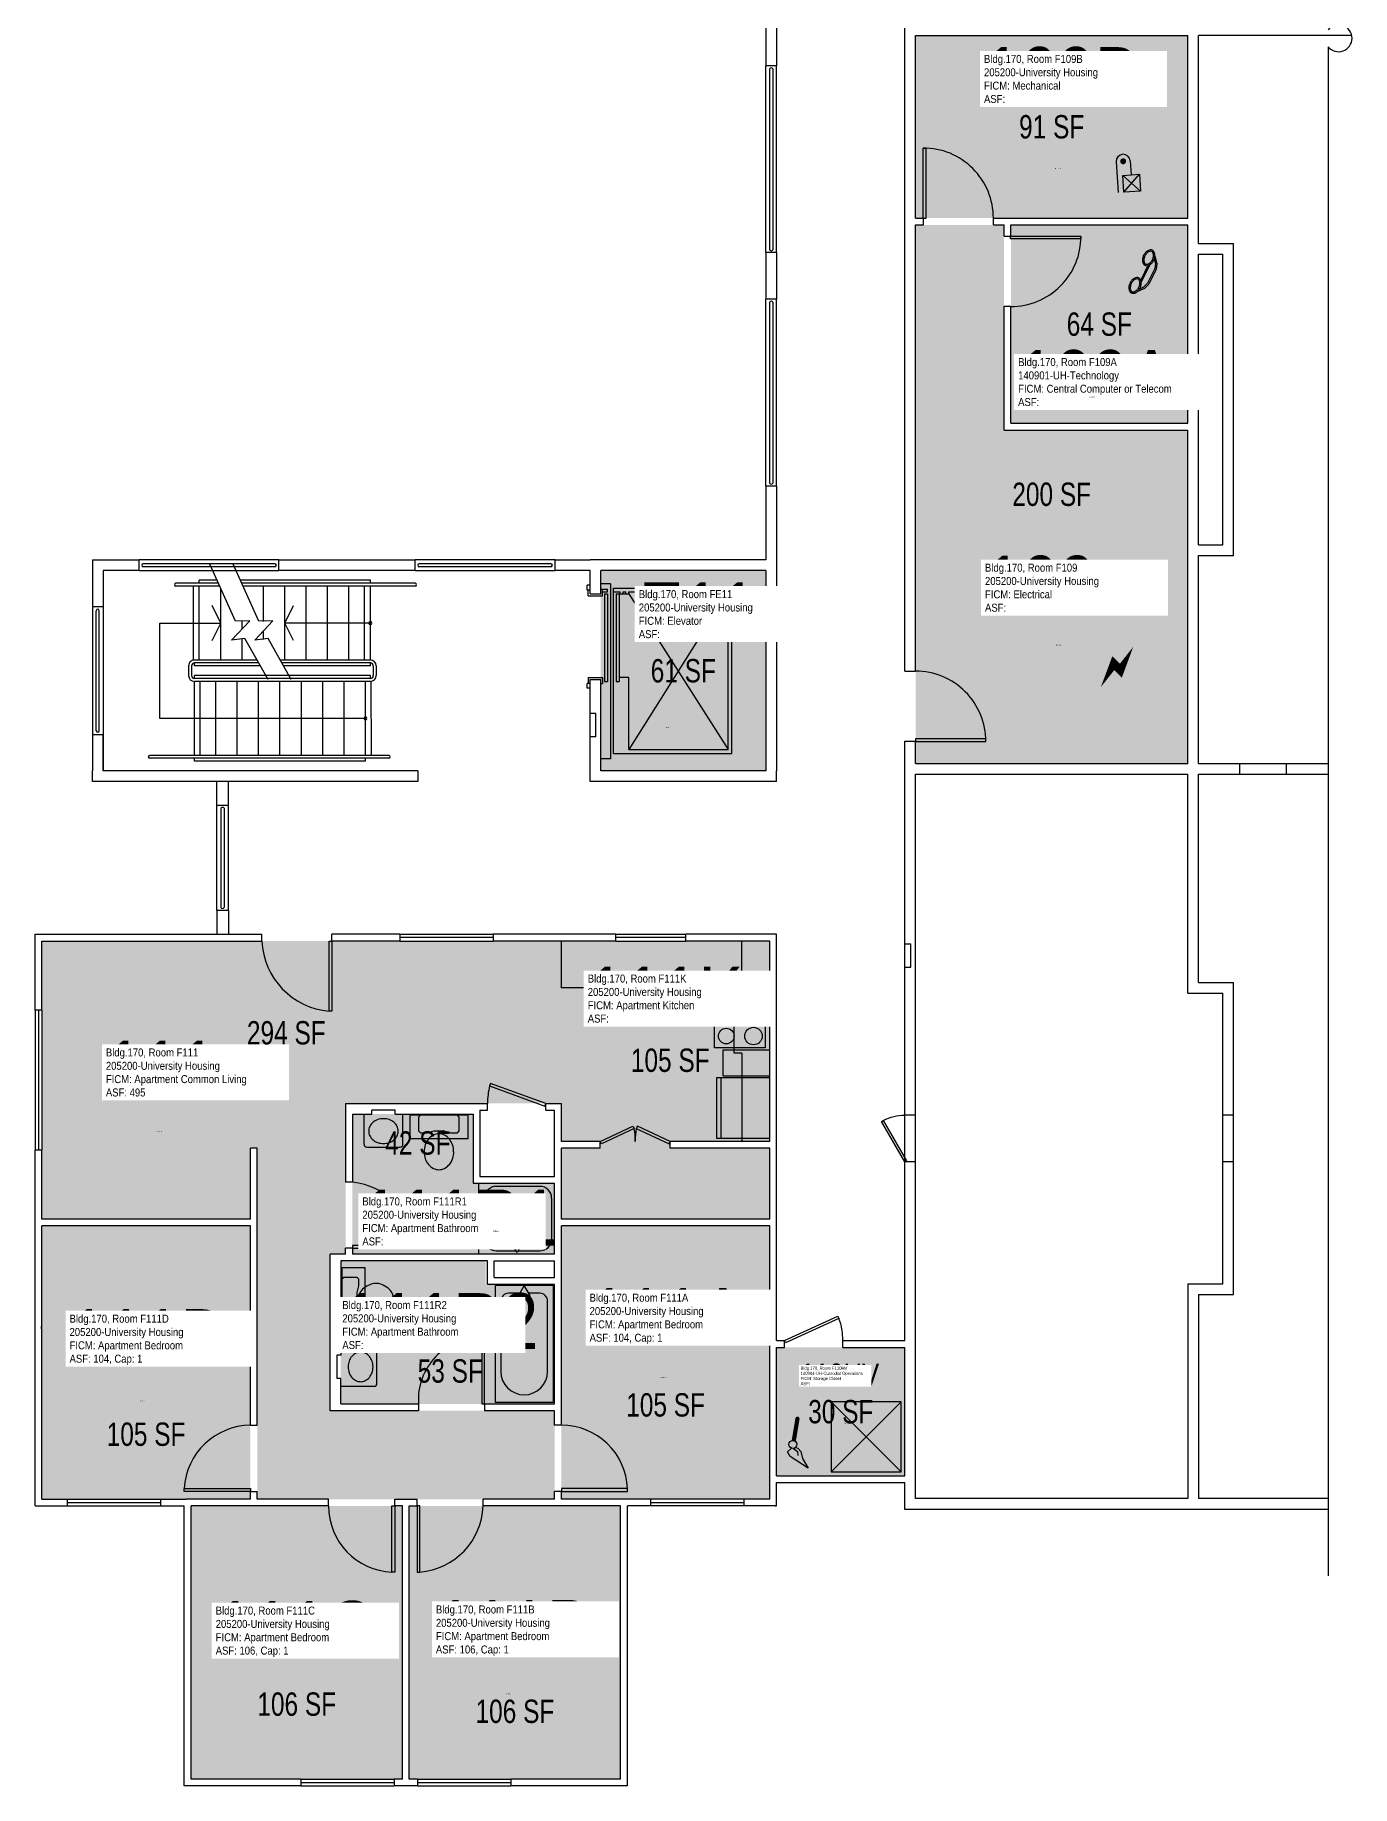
# Model space of a CAD drawing. Header units: inches. Extents: x -56 to 1071, y -144 to 3121.
# Drawn here: x 0 to 677, y -144 to 756 of the extents above; entities that cross this region are included whole.
import ezdxf
from ezdxf.enums import TextEntityAlignment as Align

# ---------------------------------------------------------------- set-up
doc = ezdxf.new("R2010")
doc.units = ezdxf.units.IN
doc.header["$LTSCALE"] = 10
doc.header["$MEASUREMENT"] = 0
doc.layers.get('0').update_dxf_attribs({"linetype": 'CONTINUOUS'})
for name, color, linetype in [('A-DOOR', 2, 'CONTINUOUS'), ('A-FLOR', 3, 'CONTINUOUS'), ('A-GLAZ', 1, 'CONTINUOUS'), ('A-IDEN-ICON', 4, 'CONTINUOUS'), ('A-IDEN-RNUM', 7, 'CONTINUOUS'), ('A-IDEN-SNUM', 4, 'CONTINUOUS'), ('A-IDEN-VNUM', 4, 'CONTINUOUS'), ('A-WALL', 5, 'CONTINUOUS'), ('AREA-TEXT', 3, 'CONTINUOUS'), ('P-SANR-FIXT', 2, 'CONTINUOUS'), ('Rooms-Category-Color', 7, 'CONTINUOUS'), ('Rooms-College-Color', 7, 'CONTINUOUS'), ('Rooms-Department-Color', 7, 'CONTINUOUS'), ('Rooms-Division-Color', 7, 'CONTINUOUS'), ('Rooms-Information', 7, 'CONTINUOUS')]:
    doc.layers.add(name, color=color, linetype=linetype)
doc.styles.add('CP_AREA', font='arial.ttf', dxfattribs={"height": 15})
doc.styles.add('CP_ROOMSNUMBER', font='arial.ttf', dxfattribs={"height": 1})
doc.styles.add('CP_ROOMVNUMBER', font='arial.ttf', dxfattribs={"width": 0.85, "height": 0.075})

# ---------------------------------------------------------------- blocks, each defined once
blk = doc.blocks.new('CPCUST')
at = {"color": 0, "linetype": 'ByBlock'}
for p, q in [((0.0171, -0.0639), (0.02, -0.0466)), ((0.0262, -0.0408), (0.0446, -0.0406)), ((0.0297, -0.0341), (0.0376, -0.0302)), ((0.1117, -0.0625), (0.0358, -0.0705)), ((0.0376, -0.0302), (0.0533, -0.0324)), ((0.0446, -0.0406), (0.0543, -0.0505)), ((0.0533, -0.0324), (0.0745, -0.0479)), ((0.0745, -0.0479), (0.1117, -0.0625)), ((0.0358, -0.0705), (0.0171, -0.0639))]:
    blk.add_line(p, q, dxfattribs=at)
at = {"color": 0, "linetype": 'ByBlock', "const_width": 0.0075}
blk.add_lwpolyline([(-0.0332, 0.0481, 1), (-0.0268, 0.0519, 1)], format="xyb", close=True, dxfattribs=at)
at = {"color": 0, "linetype": 'ByBlock', "const_width": 0.015}
blk.add_lwpolyline([(-0.03, 0.05), (0.01, -0.0193)], dxfattribs=at)
at = {"color": 0, "linetype": 'ByBlock'}
blk.add_circle((0.0158, -0.0313), 0.0141, dxfattribs=at)
blk = doc.blocks.new('CPELEV')
at = {"color": 0, "linetype": 'ByBlock'}
for p, q in [((-0.035, 0.03), (-0.035, -0.08)), ((0.015, 0.03), (0.015, -0.02)), ((-0.015, -0.08), (-0.015, -0.02)), ((-0.015, -0.02), (0.045, -0.02)), ((-0.015, -0.08), (0.045, -0.02)), ((0.045, -0.08), (-0.015, -0.02)), ((0.045, -0.02), (0.045, -0.08)), ((0.045, -0.08), (-0.015, -0.08))]:
    blk.add_line(p, q, dxfattribs=at)
at = {"color": 0, "linetype": 'ByBlock', "const_width": 0.0106}
blk.add_lwpolyline([(-0.0153, 0.03, 1), (-0.0047, 0.03, 1)], format="xyb", close=True, dxfattribs=at)
at = {"color": 0, "linetype": 'ByBlock'}
blk.add_arc((-0.01, 0.03), 0.025, 0, 180, dxfattribs=at)
blk = doc.blocks.new('CPPHONE')
at = {"color": 0, "linetype": 'ByBlock'}
for p, q in [((0.0096, 0.0252), (-0.0196, -0.0252)), ((0.0169, 0.0279), (-0.0182, -0.0329))]:
    blk.add_line(p, q, dxfattribs=at)
for points in [[(0.0288, 0.0786, 0.139889), (0.0216, 0.0804, 0.107118), (0.0122, 0.0781, 0.079812), (0.0039, 0.0722, 0.067459), (-0.0035, 0.0626, 0.067459), (-0.008, 0.0515, 0.079812), (-0.009, 0.0413, 0.107118), (-0.0064, 0.032, 0.139889), (-0.0012, 0.0267, 0.139889), (0.0061, 0.0248, 0.107118), (0.0155, 0.0272, 0.079812), (0.0238, 0.0331, 0.067459), (0.0312, 0.0426, 0.067459), (0.0357, 0.0538, 0.079812), (0.0367, 0.0639, 0.107118), (0.034, 0.0732, 0.139889)], [(0.0263, 0.0743, 0.139889), (0.0218, 0.0754, 0.107118), (0.0144, 0.0736, 0.079812), (0.0074, 0.0686, 0.067459), (0.0008, 0.0601, 0.067459), (-0.0032, 0.0502, 0.079812), (-0.004, 0.0417, 0.107118), (-0.0019, 0.0344, 0.139889), (0.0013, 0.031, 0.139889), (0.0059, 0.0298, 0.107118), (0.0133, 0.0317, 0.079812), (0.0203, 0.0367, 0.067459), (0.0268, 0.0451, 0.067459), (0.0309, 0.055, 0.079812), (0.0317, 0.0636, 0.107118), (0.0296, 0.0709, 0.139889)], [(-0.0262, -0.0167, 0.139889), (-0.0334, -0.0148, 0.107118), (-0.0428, -0.0172, 0.079812), (-0.0511, -0.0231, 0.067459), (-0.0585, -0.0326, 0.067459), (-0.063, -0.0438, 0.079812), (-0.064, -0.0539, 0.107118), (-0.0614, -0.0632, 0.139889), (-0.0562, -0.0686, 0.139889), (-0.0489, -0.0704, 0.107118), (-0.0395, -0.0681, 0.079812), (-0.0312, -0.0622, 0.067459), (-0.0238, -0.0526, 0.067459), (-0.0193, -0.0415, 0.079812), (-0.0183, -0.0313, 0.107118), (-0.021, -0.022, 0.139889)], [(-0.0287, -0.021, 0.139889), (-0.0332, -0.0198, 0.107118), (-0.0406, -0.0217, 0.079812), (-0.0476, -0.0267, 0.067459), (-0.0542, -0.0351, 0.067459), (-0.0582, -0.045, 0.079812), (-0.059, -0.0536, 0.107118), (-0.0569, -0.0609, 0.139889), (-0.0537, -0.0643, 0.139889), (-0.0491, -0.0654, 0.107118), (-0.0417, -0.0636, 0.079812), (-0.0347, -0.0586, 0.067459), (-0.0282, -0.0501, 0.067459), (-0.0241, -0.0402, 0.079812), (-0.0233, -0.0317, 0.107118), (-0.0254, -0.0244, 0.139889)]]:
    blk.add_lwpolyline(points, format="xyb", close=True, dxfattribs=at)
for points in [[(0.0364, 0.0572), (0.0417, 0.0308), (0.0382, 0.0108), (0.0082, -0.0411), (-0.0083, -0.0558), (-0.0338, -0.0645)], [(0.0334, 0.047), (0.0366, 0.0307), (0.0334, 0.0126), (0.0043, -0.0379), (-0.0109, -0.0514), (-0.0265, -0.0567)]]:
    blk.add_lwpolyline(points, dxfattribs=at)
blk = doc.blocks.new('CPELECT')
blk.add_lwpolyline([(0.0623, 0.0629, 0, 0.03, 0), (0.0105, -0.0168, 0.03, 0.03, 0), (-0.0105, 0.0068, 0.03, 0, 0), (-0.0623, -0.0729, 0.03, 0, 0)], format="xyseb")

msp = doc.modelspace()

# ---------------------------------------------------------------- hatches: boundary and pattern name
at = {"layer": 'A-DOOR'}
for points in [[(456.88, 698.31), (458.26, 698.29), (458.26, 662.1), (456.88, 662.1)], [(538.08, 652.94), (538.06, 651.56), (501.87, 651.56), (501.87, 652.94)], [(489.1, 393.12), (489.08, 394.49), (452.89, 394.49), (452.89, 393.12)]]:
    msp.add_hatch(color=256, dxfattribs=at).paths.add_polyline_path(points)
at = {"layer": 'Rooms-Category-Color', "true_color": 0xadadad}
for points in [[(453.01, 662.25), (593.01, 662.25), (593.01, 756.25), (453.01, 756.25)], [(453.01, 658.75), (498.51, 658.75), (498.51, 553.25), (593.01, 553.25), (593.01, 381.75), (453.01, 381.75)], [(291.01, 481.01), (376.01, 481.01), (376.02, 378.01), (291.02, 378.01)]]:
    msp.add_hatch(color=253, dxfattribs=at).paths.add_polyline_path(points)
at = {"layer": 'Rooms-Category-Color', "true_color": 0xe3c5e1}
msp.add_hatch(color=254, dxfattribs=at).paths.add_polyline_path([(502.01, 658.75), (593.01, 658.75), (593.01, 556.75), (502.01, 556.75)])
at = {"layer": 'Rooms-Category-Color', "true_color": 0x728ef3}
for points in [[(267.29, 3.49), (114.29, 3.48), (114.28, 183.98), (110.78, 183.98), (110.78, 147.48), (3.53, 147.47), (3.52, 290.47), (270.77, 290.49), (270.77, 207), (159.78, 207), (159.78, 129.48), (151.77, 129.48), (151.77, 49), (267.29, 48.99)], [(378.03, 147.5), (270.78, 147.49), (270.78, 183.99), (290.78, 183.99), (290.78, 187.49), (270.78, 187.49), (270.77, 290.49), (378.02, 290.5), (378.03, 187.5), (326.78, 187.5), (326.78, 184), (378.03, 184), (378.03, 147.5)], [(267.28, 129.49), (163.28, 129.48), (163.28, 201.5), (225.39, 201.5), (225.4, 165.99), (267.28, 165.99)], [(110.77, 144), (3.52, 144), (3.52, 3.5), (110.77, 3.5)], [(270.77, 3.5), (378.02, 3.5), (378.02, 144), (270.77, 144)], [(267.29, 52.49), (157.27, 52.5), (157.27, 125.98), (231.9, 125.99), (231.9, 113.99), (267.28, 113.99)], [(381.52, 81.5), (447.51, 81.5), (447.51, 15.5), (381.52, 15.5)], [(80.27, 0), (189.02, 0), (189.02, -140.5), (80.27, -140.5)], [(192.52, 0), (301.27, 0), (301.27, -140.5), (192.52, -140.5)]]:
    msp.add_hatch(color=171, dxfattribs=at).paths.add_polyline_path(points)
at = {"layer": 'Rooms-College-Color', "true_color": 0xadadad}
for points in [[(453.01, 662.25), (593.01, 662.25), (593.01, 756.25), (453.01, 756.25)], [(453.01, 658.75), (498.51, 658.75), (498.51, 553.25), (593.01, 553.25), (593.01, 381.75), (453.01, 381.75)], [(502.01, 658.75), (593.01, 658.75), (593.01, 556.75), (502.01, 556.75)], [(291.01, 481.01), (376.01, 481.01), (376.02, 378.01), (291.02, 378.01)], [(267.29, 3.49), (114.29, 3.48), (114.28, 183.98), (110.78, 183.98), (110.78, 147.48), (3.53, 147.47), (3.52, 290.47), (270.77, 290.49), (270.77, 207), (159.78, 207), (159.78, 129.48), (151.77, 129.48), (151.77, 49), (267.29, 48.99)], [(378.03, 147.5), (270.78, 147.49), (270.78, 183.99), (290.78, 183.99), (290.78, 187.49), (270.78, 187.49), (270.77, 290.49), (378.02, 290.5), (378.03, 187.5), (326.78, 187.5), (326.78, 184), (378.03, 184), (378.03, 147.5)], [(267.28, 129.49), (163.28, 129.48), (163.28, 201.5), (225.39, 201.5), (225.4, 165.99), (267.28, 165.99)], [(110.77, 144), (3.52, 144), (3.52, 3.5), (110.77, 3.5)], [(270.77, 3.5), (378.02, 3.5), (378.02, 144), (270.77, 144)], [(267.29, 52.49), (157.27, 52.5), (157.27, 125.98), (231.9, 125.99), (231.9, 113.99), (267.28, 113.99)], [(381.52, 81.5), (447.51, 81.5), (447.51, 15.5), (381.52, 15.5)], [(80.27, 0), (189.02, 0), (189.02, -140.5), (80.27, -140.5)], [(192.52, 0), (301.27, 0), (301.27, -140.5), (192.52, -140.5)]]:
    msp.add_hatch(color=253, dxfattribs=at).paths.add_polyline_path(points)
at = {"layer": 'Rooms-Department-Color', "true_color": 0xacacac}
for points in [[(453.01, 662.25), (593.01, 662.25), (593.01, 756.25), (453.01, 756.25)], [(453.01, 658.75), (498.51, 658.75), (498.51, 553.25), (593.01, 553.25), (593.01, 381.75), (453.01, 381.75)], [(291.01, 481.01), (376.01, 481.01), (376.02, 378.01), (291.02, 378.01)]]:
    msp.add_hatch(color=253, dxfattribs=at).paths.add_polyline_path(points)
at = {"layer": 'Rooms-Department-Color', "true_color": 0x604aed}
for points in [[(502.01, 658.75), (593.01, 658.75), (593.01, 556.75), (502.01, 556.75)], [(267.29, 3.49), (114.29, 3.48), (114.28, 183.98), (110.78, 183.98), (110.78, 147.48), (3.53, 147.47), (3.52, 290.47), (270.77, 290.49), (270.77, 207), (159.78, 207), (159.78, 129.48), (151.77, 129.48), (151.77, 49), (267.29, 48.99)], [(378.03, 147.5), (270.78, 147.49), (270.78, 183.99), (290.78, 183.99), (290.78, 187.49), (270.78, 187.49), (270.77, 290.49), (378.02, 290.5), (378.03, 187.5), (326.78, 187.5), (326.78, 184), (378.03, 184), (378.03, 147.5)], [(267.28, 129.49), (163.28, 129.48), (163.28, 201.5), (225.39, 201.5), (225.4, 165.99), (267.28, 165.99)], [(110.77, 144), (3.52, 144), (3.52, 3.5), (110.77, 3.5)], [(270.77, 3.5), (378.02, 3.5), (378.02, 144), (270.77, 144)], [(267.29, 52.49), (157.27, 52.5), (157.27, 125.98), (231.9, 125.99), (231.9, 113.99), (267.28, 113.99)], [(381.52, 81.5), (447.51, 81.5), (447.51, 15.5), (381.52, 15.5)], [(80.27, 0), (189.02, 0), (189.02, -140.5), (80.27, -140.5)], [(192.52, 0), (301.27, 0), (301.27, -140.5), (192.52, -140.5)]]:
    msp.add_hatch(color=173, dxfattribs=at).paths.add_polyline_path(points)
at = {"layer": 'Rooms-Division-Color', "true_color": 0xadadad}
for points in [[(453.01, 662.25), (593.01, 662.25), (593.01, 756.25), (453.01, 756.25)], [(453.01, 658.75), (498.51, 658.75), (498.51, 553.25), (593.01, 553.25), (593.01, 381.75), (453.01, 381.75)], [(291.01, 481.01), (376.01, 481.01), (376.02, 378.01), (291.02, 378.01)]]:
    msp.add_hatch(color=253, dxfattribs=at).paths.add_polyline_path(points)
at = {"layer": 'Rooms-Division-Color', "true_color": 0x604aed}
for points in [[(502.01, 658.75), (593.01, 658.75), (593.01, 556.75), (502.01, 556.75)], [(267.29, 3.49), (114.29, 3.48), (114.28, 183.98), (110.78, 183.98), (110.78, 147.48), (3.53, 147.47), (3.52, 290.47), (270.77, 290.49), (270.77, 207), (159.78, 207), (159.78, 129.48), (151.77, 129.48), (151.77, 49), (267.29, 48.99)], [(378.03, 147.5), (270.78, 147.49), (270.78, 183.99), (290.78, 183.99), (290.78, 187.49), (270.78, 187.49), (270.77, 290.49), (378.02, 290.5), (378.03, 187.5), (326.78, 187.5), (326.78, 184), (378.03, 184), (378.03, 147.5)], [(267.28, 129.49), (163.28, 129.48), (163.28, 201.5), (225.39, 201.5), (225.4, 165.99), (267.28, 165.99)], [(110.77, 144), (3.52, 144), (3.52, 3.5), (110.77, 3.5)], [(270.77, 3.5), (378.02, 3.5), (378.02, 144), (270.77, 144)], [(267.29, 52.49), (157.27, 52.5), (157.27, 125.98), (231.9, 125.99), (231.9, 113.99), (267.28, 113.99)], [(381.52, 81.5), (447.51, 81.5), (447.51, 15.5), (381.52, 15.5)], [(80.27, 0), (189.02, 0), (189.02, -140.5), (80.27, -140.5)], [(192.52, 0), (301.27, 0), (301.27, -140.5), (192.52, -140.5)]]:
    msp.add_hatch(color=173, dxfattribs=at).paths.add_polyline_path(points)

# ---------------------------------------------------------------- linework, layer by layer
at = {"layer": 'A-DOOR'}
for p, q in [((456.88, 662.1), (456.88, 698.31)), ((456.88, 698.31), (458.26, 698.29)), ((458.26, 698.29), (458.26, 662.1)), ((458.26, 662.1), (456.88, 662.1)), ((501.87, 652.94), (538.08, 652.94)), ((501.87, 651.56), (501.87, 652.94)), ((538.06, 651.56), (501.87, 651.56)), ((538.08, 652.94), (538.06, 651.56)), ((452.89, 394.49), (452.89, 393.12)), ((489.08, 394.49), (452.89, 394.49)), ((452.89, 393.12), (489.1, 393.12)), ((489.1, 393.12), (489.08, 394.49)), ((151.35, 254.5), (151.35, 290.5)), ((151.35, 290.5), (152.77, 290.5)), ((152.77, 290.5), (152.77, 254.5)), ((152.77, 254.5), (151.35, 254.5)), ((234.29, 217.3), (233.81, 215.97)), ((262.77, 207), (234.29, 217.3)), ((233.81, 215.97), (262.29, 205.67)), ((262.29, 205.67), (262.77, 207)), ((290.77, 187.5), (307.62, 195.38)), ((308.21, 194.1), (291.37, 186.22)), ((307.62, 195.38), (308.21, 194.1)), ((309.92, 195.38), (309.32, 194.1)), ((309.32, 194.1), (326.17, 186.22)), ((326.77, 187.5), (309.92, 195.38)), ((291.37, 186.22), (290.77, 187.5)), ((326.17, 186.22), (326.77, 187.5)), ((195.27, 133.91), (163.27, 133.91)), ((163.27, 133.91), (163.27, 132.5)), ((163.27, 132.5), (195.27, 132.5)), ((195.27, 132.5), (195.27, 133.91)), ((385.52, 85), (413.05, 97.53)), ((413.57, 96.38), (386.04, 83.85)), ((413.05, 97.53), (413.57, 96.38)), ((229.85, 86.5), (229.85, 52.5)), ((231.27, 86.5), (229.85, 86.5)), ((231.27, 52.5), (231.27, 86.5)), ((386.04, 83.85), (385.52, 85)), ((229.85, 52.5), (231.27, 52.5)), ((76.77, 8.91), (110.77, 8.91)), ((76.77, 7.5), (76.77, 8.91)), ((110.77, 7.5), (76.77, 7.5)), ((110.77, 8.91), (110.77, 7.5)), ((304.77, 8.91), (270.77, 8.91)), ((270.77, 8.91), (270.77, 7.5)), ((270.77, 7.5), (304.77, 7.5)), ((304.77, 7.5), (304.77, 8.91)), ((183.6, -34), (183.6, 0)), ((183.6, 0), (185.02, 0)), ((185.02, 0), (185.02, -34)), ((196.52, 0), (196.52, -34)), ((197.94, 0), (196.52, 0)), ((197.94, -34), (197.94, 0)), ((185.02, -34), (183.6, -34)), ((196.52, -34), (197.94, -34))]:
    msp.add_line(p, q, dxfattribs=at)
at = {"layer": 'A-DOOR', "extrusion": (1.85298e-13, -0.000261203, -1)}
for p, q in [((435.51, 197.78), (436.38, 198.28)), ((436.38, 198.28), (448.38, 177.5)), ((447.51, 177), (435.51, 197.78)), ((448.38, 177.5), (447.51, 177))]:
    msp.add_line(p, q, dxfattribs=at)
at = {"layer": 'A-DOOR'}
for centre, radius, start, end in [((457.01, 662.31), 36, 359.8626, 90.20751), ((502.08, 652.81), 36, 269.8626, 0.20751), ((453.1, 393.25), 36, 359.79249, 90.1374), ((154.34, 291.98), 37.6, 182.25231, 265.44805), ((279.3, 206.07), 46.56, 167.73028, 178.86335), ((283.1, 188.66), 25.7, 357.39966, 12.20489), ((334.44, 188.66), 25.7, 167.79511, 182.60034), ((159.83, 131.11), 35.55, 4.51724, 84.44777), ((386.44, 85.89), 29.09, 358.24789, 21.14924), ((229.08, 54.62), 31.88, 88.61692, 183.82083), ((111.1, 7.12), 34.38, 90.55848, 177.00377), ((271.02, 7.73), 33.77, 2.00499, 90.43276), ((185, -0.05), 33.98, 179.91731, 267.64494), ((195.11, 1.32), 35.43, 274.57233, 357.86542)]:
    msp.add_arc(centre, radius, start, end, dxfattribs=at)
at = {"layer": 'A-DOOR', "extrusion": (1.85298e-13, -0.000261203, -1)}
msp.add_arc((-447.57, 176.6, -0.05), 24.4, 62.71183, 89.87632, dxfattribs=at)
at = {"layer": 'A-FLOR'}
for p, q in [((377.76, 738.48), (377.76, 646.48)), ((379.76, 646.48), (379.76, 738.48)), ((377.76, 618.48), (377.76, 526.48)), ((379.76, 526.48), (379.76, 618.48)), ((123.4, 484.5), (55.63, 484.5)), ((123.4, 483), (55.63, 483)), ((103.2, 454.92), (89.93, 484.24)), ((115.2, 454.92), (101.93, 484.24)), ((265.4, 484.5), (197.63, 484.5)), ((265.4, 483), (197.63, 483)), ((94.22, 474.5), (72.51, 474.5)), ((94.9, 473), (72.51, 473)), ((81.51, 435), (81.51, 473)), ((84.51, 474.5), (84.51, 476)), ((93.54, 476), (84.51, 476)), ((84.51, 435), (84.51, 473)), ((95.51, 435), (95.51, 471.65)), ((172.51, 476), (105.54, 476)), ((195.51, 474.5), (106.22, 474.5)), ((195.51, 473), (106.9, 473)), ((117.51, 454.77), (117.51, 473)), ((128.51, 435), (128.51, 473)), ((139.51, 435), (139.51, 473)), ((150.51, 435), (150.51, 473)), ((161.51, 435), (161.51, 473)), ((169.51, 435), (169.51, 473)), ((172.51, 474.5), (172.51, 476)), ((172.51, 435), (172.51, 473)), ((284.01, 470.99), (284.01, 473.49)), ((285.51, 473.49), (284.01, 473.49)), ((285.51, 470.99), (284.01, 470.99)), ((284.51, 468), (284.51, 470.99)), ((296.01, 474.26), (291.01, 474.26)), ((291.01, 471.51), (294.51, 471.51)), ((292.01, 470.26), (292.01, 471.26)), ((292.01, 470.01), (294.51, 470.01)), ((292.01, 468.01), (292.01, 470.01)), ((293.01, 469.01), (293.01, 424.01)), ((293.01, 469.01), (294.51, 469.01)), ((294.51, 470.01), (294.51, 471.51)), ((294.51, 469.01), (294.51, 424.01)), ((296.01, 474.26), (296.02, 384.26)), ((297.52, 387.01), (297.51, 472.01)), ((297.51, 472.01), (358.51, 472.01)), ((297.51, 470.01), (301.01, 470.01)), ((299.01, 469.01), (300.51, 469.01)), ((299.01, 469.01), (299.01, 424.01)), ((300.51, 469.01), (300.51, 424.01)), ((301.01, 469.01), (301.01, 470.01)), ((301.01, 469.01), (305.51, 469.01)), ((302.51, 469.01), (302.51, 470.01)), ((302.51, 470.01), (304.01, 470.01)), ((304.01, 469.01), (304.01, 470.01)), ((305.51, 469.01), (305.51, 470.01)), ((305.51, 470.01), (356.51, 470.01)), ((305.51, 469.01), (356.52, 389.01)), ((356.51, 470.01), (305.52, 389.01)), ((356.52, 389.01), (356.51, 470.01)), ((358.52, 387.01), (358.51, 472.01)), ((31.52, 398.61), (31.51, 460.39)), ((33.02, 398.61), (33.01, 460.39)), ((95.52, 454), (91.12, 463)), ((128.51, 454), (132.91, 463)), ((284.51, 468), (292.01, 468.01)), ((64.22, 454), (95.52, 454)), ((64.23, 405), (64.22, 454)), ((91.12, 445), (95.52, 454)), ((101.05, 445.27), (110.43, 455.22)), ((110.43, 455.22), (103.2, 454.92)), ((106.51, 450.82), (106.51, 454.81)), ((113.05, 445.27), (122.43, 455.22)), ((122.43, 455.22), (115.2, 454.92)), ((132.91, 445), (128.51, 454)), ((172.51, 454), (128.51, 454)), ((107.9, 446.1), (101.05, 445.27)), ((106.51, 435), (106.51, 445.68)), ((119.86, 424.99), (107.9, 446.1)), ((119.9, 446.1), (113.05, 445.27)), ((117.51, 445.56), (117.51, 449.76)), ((131.86, 424.99), (119.9, 446.1)), ((114.05, 435), (82.01, 435)), ((82.01, 432), (82.01, 433.5)), ((114.9, 433.5), (82.01, 433.5)), ((172.51, 435), (126.05, 435)), ((172.51, 433.5), (126.9, 433.5)), ((172.51, 432), (172.51, 433.5)), ((79.01, 432), (79.01, 427)), ((80.51, 432), (80.51, 427)), ((115.75, 432), (82.01, 432)), ((82.01, 425.5), (82.01, 427)), ((172.51, 427), (82.01, 427)), ((172.51, 425.5), (82.01, 425.5)), ((82.02, 386), (82.01, 424)), ((172.51, 424), (82.01, 424)), ((85.02, 386), (85.02, 424)), ((93.02, 386), (93.02, 424)), ((104.02, 386), (104.02, 424)), ((115.02, 386), (115.02, 424)), ((126.02, 386), (126.02, 424)), ((172.51, 432), (127.75, 432)), ((137.02, 386), (137.02, 424)), ((148.02, 386), (148.02, 424)), ((159.02, 386), (159.01, 424)), ((170.02, 386), (170.02, 424)), ((172.51, 425.5), (172.51, 427)), ((173.02, 386), (173.01, 424.04)), ((174.01, 432), (174.01, 427)), ((175.51, 432), (175.51, 427)), ((284.51, 426), (292.01, 426.01)), ((284.51, 426), (284.51, 423.01)), ((292.01, 426.01), (292.01, 423.01)), ((293.01, 424.01), (294.51, 424.01)), ((299.01, 424.01), (300.51, 424.01)), ((305.51, 426.01), (300.51, 426.01)), ((305.52, 389.01), (305.51, 426.01)), ((285.51, 423.01), (284.02, 423.01)), ((284.02, 420.51), (284.02, 423.01)), ((285.51, 420.51), (284.02, 420.51)), ((285.51, 423.01), (284.51, 423.01)), ((291.01, 423.01), (292.01, 423.01)), ((170.02, 405), (64.23, 405)), ((305.52, 389.01), (356.52, 389.01)), ((182.02, 386), (59.02, 386)), ((182.02, 384.5), (59.02, 384.5)), ((82.02, 383), (82.02, 384.5)), ((170.02, 383), (82.02, 383)), ((170.02, 383), (170.02, 384.5)), ((296.02, 384.26), (291.02, 384.26)), ((297.52, 387.01), (358.52, 387.01)), ((95.51, 358.24), (95.51, 308.27)), ((97.51, 308.26), (97.51, 358.22))]:
    msp.add_line(p, q, dxfattribs=at)
for centre, radius, start, end in [((378.76, 738.48), 1, 0, 180), ((378.76, 646.48), 1, 180, 0), ((378.76, 618.48), 1, 0, 180), ((378.76, 526.48), 1, 180, 0), ((55.63, 483.75), 0.75, 90.00165, 270.00165), ((123.4, 483.75), 0.75, 270.00165, 90.00165), ((197.63, 483.75), 0.75, 90.00165, 270.00165), ((265.4, 483.75), 0.75, 270.00165, 90.00165), ((72.51, 473.75), 0.75, 90.00165, 270.00165), ((195.51, 473.75), 0.75, 270.00165, 90.00165), ((32.26, 460.39), 0.75, 0.00165, 180.00165), ((172.51, 454), 0.75, 0.00165, 180.00165), ((172.51, 454), 0.75, 180.00165, 0.00165), ((82.01, 432), 3, 90.00165, 180.00165), ((82.01, 432), 1.5, 90.00165, 180.00165), ((172.51, 432), 3, 0.00165, 90.00165), ((172.51, 432), 1.5, 0.00165, 90.00165), ((82.01, 427), 3, 180.00165, 270.00165), ((82.01, 427), 1.5, 180.00165, 270.00165), ((172.51, 427), 3, 270.00165, 0.00165), ((172.51, 427), 1.5, 270.00165, 0.00165), ((170.02, 405), 0.75, 0.00165, 180.00165), ((32.27, 398.61), 0.75, 180.00165, 0.00165), ((170.02, 405), 0.75, 180.00165, 0.00165), ((59.02, 385.25), 0.75, 90.00165, 270.00165), ((182.02, 385.25), 0.75, 270.00165, 90.00165), ((96.51, 358.22), 1, 0.00211, 180.0011), ((96.51, 308.27), 1, 180.0016, 0.0016)]:
    msp.add_arc(centre, radius, start, end, dxfattribs=at)
at = {"layer": 'A-GLAZ'}
for p, q in [((187.64, 294), (235.64, 294)), ((235.64, 292.25), (187.64, 292.25)), ((187.64, 290.5), (235.64, 290.5)), ((298.77, 294), (334.77, 294)), ((334.77, 292.25), (298.77, 292.25)), ((298.77, 290.5), (334.77, 290.5)), ((0.02, 255), (0.02, 183)), ((1.77, 255), (1.77, 183)), ((3.52, 255), (3.52, 183)), ((16.77, 3.5), (64.77, 3.5)), ((16.77, 1.75), (64.77, 1.75)), ((364.77, 3.5), (316.77, 3.5)), ((316.77, 1.75), (364.77, 1.75)), ((16.77, 0), (64.77, 0)), ((364.77, 0), (316.77, 0)), ((136.77, -140.5), (184.77, -140.5)), ((136.77, -142.25), (184.77, -142.25)), ((136.77, -144), (184.77, -144)), ((196.77, -140.5), (244.77, -140.5)), ((196.77, -142.25), (244.77, -142.25)), ((196.77, -144), (244.77, -144))]:
    msp.add_line(p, q, dxfattribs=at)
at = {"layer": 'A-WALL'}
for p, q in [((376.01, 764.5), (376.01, 740.5)), ((381.51, 764.5), (381.51, 740.5)), ((447.51, 429.25), (447.51, 761.75)), ((453.01, 662.25), (453.01, 756.25)), ((453.01, 756.25), (593.01, 756.25)), ((593.01, 662.25), (593.01, 756.25)), ((598.51, 649.25), (598.51, 756.25)), ((677.33, 756.25), (598.51, 756.25)), ((665.22, 750.38), (665.22, -36)), ((376.01, 644.5), (376.01, 740.5)), ((381.51, 740.5), (376.01, 740.5)), ((381.51, 644.5), (381.51, 740.5)), ((453.01, 662.25), (457.01, 662.25)), ((453.01, 429.25), (453.01, 658.75)), ((453.01, 658.75), (457.01, 658.75)), ((457.01, 658.75), (457.01, 662.25)), ((493.01, 658.75), (493.01, 662.25)), ((493.01, 662.25), (593.01, 662.25)), ((493.01, 658.75), (498.51, 658.75)), ((498.51, 653), (498.51, 658.75)), ((502.01, 653), (502.01, 658.75)), ((502.01, 658.75), (593.01, 658.75)), ((593.01, 556.75), (593.01, 658.75)), ((498.51, 653), (502.01, 653)), ((598.51, 649.25), (616.51, 649.25)), ((616.51, 488.75), (616.51, 649.25)), ((376.01, 644.5), (376.01, 620.5)), ((381.51, 644.5), (376.01, 644.5)), ((381.51, 644.5), (381.51, 620.5)), ((598.51, 494.25), (598.51, 643.75)), ((598.51, 643.75), (611.01, 643.75)), ((611.01, 494.25), (611.01, 643.75)), ((376.01, 524.5), (376.01, 620.5)), ((381.51, 620.5), (376.01, 620.5)), ((381.51, 524.5), (381.51, 620.5)), ((498.51, 617), (502.01, 617)), ((498.51, 553.25), (498.51, 617)), ((502.01, 556.75), (502.01, 617)), ((498.51, 553.25), (593.01, 553.25)), ((502.01, 556.75), (593.01, 556.75)), ((593.01, 381.75), (593.01, 553.25)), ((381.51, 524.5), (376.01, 524.5)), ((376.01, 524.5), (376.01, 486.51)), ((381.51, 524.5), (381.51, 486.51)), ((29.51, 486.5), (29.51, 462.5)), ((29.51, 486.5), (53.51, 486.5)), ((125.51, 486.5), (53.51, 486.5)), ((53.51, 481), (53.51, 486.5)), ((125.51, 486.5), (195.51, 486.5)), ((125.51, 481), (125.51, 486.5)), ((267.51, 486.5), (195.51, 486.5)), ((195.51, 481), (195.51, 486.5)), ((267.51, 486.5), (285.51, 486.5)), ((267.51, 481), (267.51, 486.5)), ((376.01, 486.51), (285.51, 486.5)), ((381.51, 486.51), (381.52, 378.01)), ((598.51, 494.25), (611.01, 494.25)), ((598.51, 381.75), (598.51, 488.75)), ((598.51, 488.75), (616.51, 488.75)), ((53.51, 481), (35.01, 481)), ((35.01, 481), (35.01, 462.5)), ((53.51, 481), (125.51, 481)), ((195.51, 481), (125.51, 481)), ((195.51, 481), (267.51, 481)), ((285.51, 481), (267.51, 481)), ((285.51, 469), (285.51, 481)), ((376.01, 481.01), (291.01, 481.01)), ((291.01, 469.01), (291.01, 481.01)), ((376.01, 481.01), (376.02, 378.01)), ((285.51, 469), (291.01, 469.01)), ((29.51, 462.5), (35.01, 462.5)), ((29.51, 462.5), (29.52, 396.5)), ((35.01, 462.5), (35.02, 396.5)), ((285.51, 425), (291.01, 425.01)), ((285.52, 407.5), (285.51, 425)), ((291.02, 378.01), (291.01, 425.01)), ((447.51, 429.25), (453.01, 429.25)), ((288.52, 407.5), (285.52, 407.5)), ((285.52, 395.5), (285.52, 407.5)), ((288.52, 395.5), (288.52, 407.5)), ((35.02, 396.5), (29.52, 396.5)), ((29.52, 396.5), (29.52, 378)), ((35.02, 378), (35.02, 396.5)), ((35.02, 396.5), (35.02, 378)), ((288.52, 395.5), (285.52, 395.5)), ((285.52, 372.5), (285.52, 395.5)), ((447.51, 393.25), (453.01, 393.25)), ((447.51, 376.25), (447.51, 393.25)), ((453.01, 381.75), (453.01, 393.25)), ((453.01, 381.75), (593.01, 381.75)), ((598.51, 381.75), (665.22, 381.75)), ((619.87, 376.25), (619.87, 381.75)), ((643.87, 376.25), (643.87, 381.75)), ((29.52, 372.5), (29.52, 378)), ((197.02, 372.5), (29.52, 372.5)), ((197.02, 378), (35.02, 378)), ((93.51, 360.25), (93.51, 372.5)), ((99.51, 360.25), (99.51, 372.5)), ((197.02, 378), (197.02, 372.5)), ((381.52, 372.51), (285.52, 372.5)), ((376.02, 378.01), (291.02, 378.01)), ((381.52, 372.51), (381.52, 378.01)), ((447.51, 289), (447.51, 376.25)), ((453.01, 376.25), (593.01, 376.25)), ((453.01, 3.75), (453.01, 376.25)), ((593.01, 263.75), (593.01, 376.25)), ((598.51, 376.25), (665.22, 376.25)), ((598.51, 269.25), (598.51, 376.25)), ((99.51, 360.25), (93.51, 360.25)), ((93.51, 306.25), (93.51, 360.25)), ((99.51, 306.25), (99.51, 360.25)), ((99.51, 306.25), (93.51, 306.25)), ((93.51, 306.25), (93.51, 294)), ((99.51, 306.25), (99.51, 294)), ((0.02, 255), (0.02, 294)), ((0.02, 294), (116.77, 294)), ((3.52, 255), (3.52, 290.5)), ((3.52, 290.5), (116.77, 290.5)), ((116.77, 290.5), (116.77, 294)), ((152.77, 290.5), (152.77, 294)), ((187.64, 294), (152.77, 294)), ((187.64, 290.5), (152.77, 290.5)), ((187.64, 294), (187.64, 290.5)), ((235.64, 294), (235.64, 290.5)), ((298.77, 294), (235.64, 294)), ((270.77, 290.5), (235.64, 290.5)), ((298.77, 290.5), (270.77, 290.5)), ((298.77, 290.5), (298.77, 294)), ((334.77, 290.5), (334.77, 294)), ((380.77, 294), (334.77, 294)), ((378.02, 290.5), (334.77, 290.5)), ((378.02, 187.5), (378.02, 290.5)), ((381.52, 294), (380.77, 294)), ((381.52, 85), (381.52, 294)), ((447.51, 277), (447.51, 289)), ((447.51, 289), (450.51, 289)), ((450.51, 277), (450.51, 289)), ((447.51, 85), (447.51, 277)), ((447.51, 277), (450.51, 277)), ((593.01, 263.75), (611.01, 263.75)), ((598.51, 269.25), (616.51, 269.25)), ((611.01, 114.25), (611.01, 263.75)), ((616.51, 108.75), (616.51, 269.25)), ((3.52, 255), (0.02, 255)), ((159.77, 207), (232.77, 207)), ((159.77, 207), (159.77, 166.5)), ((163.27, 201.5), (173.27, 201.5)), ((163.27, 201.5), (163.27, 166.5)), ((173.27, 201.5), (173.27, 203.5)), ((185.27, 203.5), (173.27, 203.5)), ((185.27, 201.5), (185.27, 203.5)), ((185.27, 201.5), (225.39, 201.5)), ((225.39, 201.5), (225.39, 166)), ((228.89, 203.5), (232.77, 203.5)), ((228.89, 203.5), (228.89, 169.5)), ((232.77, 203.5), (232.77, 207)), ((262.77, 207), (270.77, 207)), ((262.77, 203.5), (262.77, 207)), ((262.77, 203.5), (267.27, 203.5)), ((267.27, 169.5), (267.27, 203.5)), ((270.77, 187.5), (270.77, 207)), ((453.01, 201), (447.51, 201)), ((616.51, 201), (611.01, 201)), ((447.51, 124.71), (447.51, 193.71)), ((0.02, 0), (0.02, 183)), ((3.52, 183), (0.02, 183)), ((3.52, 147.5), (3.52, 183)), ((110.77, 147.5), (110.77, 184)), ((114.27, 184), (110.77, 184)), ((114.27, 41.5), (114.27, 184)), ((290.77, 187.5), (270.77, 187.5)), ((270.77, 147.5), (270.77, 184)), ((290.77, 184), (270.77, 184)), ((290.77, 184), (290.77, 187.5)), ((326.77, 184), (326.77, 187.5)), ((378.02, 187.5), (326.77, 187.5)), ((378.02, 184), (326.77, 184)), ((378.02, 147.5), (378.02, 184)), ((3.36, 175.36), (3.36, 173.98)), ((453.01, 177), (447.51, 177)), ((616.51, 177), (611.01, 177)), ((163.27, 166.5), (159.77, 166.5)), ((225.39, 166), (267.27, 166)), ((228.89, 169.5), (267.27, 169.5)), ((267.27, 129.5), (267.27, 166)), ((110.77, 147.5), (3.52, 147.5)), ((378.02, 147.5), (270.77, 147.5)), ((3.52, 3.5), (3.52, 144)), ((110.77, 144), (3.52, 144)), ((110.77, 41.5), (110.77, 144)), ((378.02, 144), (270.77, 144)), ((270.77, 41.5), (270.77, 144)), ((378.02, 3.5), (378.02, 144)), ((159.77, 129.5), (151.77, 129.5)), ((151.77, 49), (151.77, 129.5)), ((159.77, 129.5), (159.77, 132.5)), ((163.27, 132.5), (159.77, 132.5)), ((163.27, 132.5), (163.27, 129.5)), ((267.27, 129.5), (163.27, 129.5)), ((157.27, 126), (157.27, 77.5)), ((232.77, 126), (157.27, 126)), ((232.77, 114), (232.77, 126)), ((236.27, 117.5), (236.27, 126)), ((236.27, 126), (267.27, 126)), ((236.27, 117.5), (267.27, 117.5)), ((267.27, 117.5), (267.27, 126)), ((232.77, 114), (267.27, 114)), ((267.27, 52.5), (267.27, 114)), ((593.01, 114.25), (611.01, 114.25)), ((593.01, 114.25), (593.01, 3.75)), ((598.51, 108.75), (616.51, 108.75)), ((598.51, 108.75), (598.51, 3.75)), ((3.36, 91.11), (3.36, 92.48)), ((381.52, 85), (385.52, 85)), ((381.52, 15.5), (381.52, 81.5)), ((381.52, 81.5), (385.52, 81.5)), ((385.52, 81.5), (385.52, 85)), ((415.52, 85), (447.51, 85)), ((415.52, 81.5), (415.52, 85)), ((415.52, 81.5), (447.51, 81.5)), ((447.51, 15.5), (447.51, 81.5)), ((157.27, 77.5), (155.27, 77.5)), ((155.27, 77.5), (155.27, 65.5)), ((157.27, 65.5), (155.27, 65.5)), ((157.27, 52.5), (157.27, 65.5)), ((197.27, 49), (151.77, 49)), ((157.27, 52.5), (197.27, 52.5)), ((197.27, 52.5), (197.27, 49)), ((231.27, 52.5), (231.27, 49)), ((231.27, 52.5), (267.27, 52.5)), ((267.27, 49), (231.27, 49)), ((267.27, 41.5), (267.27, 49)), ((110.77, 41.5), (114.27, 41.5)), ((270.77, 41.5), (267.27, 41.5)), ((381.52, 15.5), (447.51, 15.5)), ((381.52, 12), (447.51, 12)), ((381.52, 0), (381.52, 12)), ((447.51, -1.75), (447.51, 12)), ((0, 0), (1, 0)), ((0, 0), (1, 0)), ((3.52, 3.5), (16.77, 3.5)), ((16.77, 0), (16.77, 3.5)), ((64.77, 3.5), (77.77, 3.5)), ((64.77, 0), (64.77, 3.5)), ((110.77, 3.5), (77.77, 3.5)), ((110.77, 3.5), (110.77, 7.5)), ((110.77, 7.5), (114.27, 7.5)), ((114.27, 3.5), (114.27, 7.5)), ((151.02, 3.5), (114.27, 3.5)), ((151.02, 0), (151.02, 3.5)), ((185.02, 0), (185.02, 3.5)), ((185.02, 3.5), (196.52, 3.5)), ((196.52, 0), (196.52, 3.5)), ((230.52, 0), (230.52, 3.5)), ((267.27, 3.5), (230.52, 3.5)), ((270.77, 7.5), (267.27, 7.5)), ((267.27, 3.5), (267.27, 7.5)), ((270.77, 3.5), (270.77, 7.5)), ((305.77, 3.5), (270.77, 3.5)), ((316.77, 3.5), (303.77, 3.5)), ((316.77, 0), (316.77, 3.5)), ((364.77, 0), (364.77, 3.5)), ((378.02, 3.5), (364.77, 3.5)), ((593.01, 3.75), (453.01, 3.75)), ((665.22, 3.75), (598.51, 3.75)), ((0.02, 0), (16.77, 0)), ((64.77, 0), (76.77, 0)), ((76.77, -144), (76.77, 0)), ((80.27, -140.5), (80.27, 0)), ((151.02, 0), (80.27, 0)), ((189.02, 0), (185.02, 0)), ((189.02, -140.5), (189.02, 0)), ((192.52, 0), (196.52, 0)), ((192.52, -140.5), (192.52, 0)), ((301.27, 0), (230.52, 0)), ((301.27, -140.5), (301.27, 0)), ((316.77, 0), (304.77, 0)), ((304.77, -144), (304.77, 0)), ((380.77, 0), (364.77, 0)), ((380.77, 0), (381.52, 0)), ((665.22, -1.75), (447.51, -1.75)), ((136.77, -144), (76.77, -144)), ((136.77, -140.5), (80.27, -140.5)), ((136.77, -140.5), (136.77, -144)), ((189.02, -140.5), (184.77, -140.5)), ((184.77, -140.5), (184.77, -144)), ((196.77, -144), (184.77, -144)), ((196.77, -140.5), (192.52, -140.5)), ((196.77, -140.5), (196.77, -144)), ((301.27, -140.5), (244.77, -140.5)), ((244.77, -140.5), (244.77, -144)), ((304.77, -144), (244.77, -144))]:
    msp.add_line(p, q, dxfattribs=at)
msp.add_arc((670.58, 754.76), 6.92, 219.27369, 140.72631, dxfattribs=at)
at = {"layer": 'P-SANR-FIXT'}
for p, q in [((270.77, 266.5), (270.77, 290.5)), ((363.6, 268.87), (363.6, 290.5)), ((378.02, 266.5), (270.77, 266.5)), ((349.6, 235.63), (349.6, 265.63)), ((349.6, 265.63), (375.6, 265.63)), ((363.6, 268.87), (359.6, 268.87)), ((359.6, 232.87), (359.6, 268.87)), ((375.6, 265.63), (375.6, 235.63)), ((375.6, 235.63), (349.6, 235.63)), ((354.02, 221.12), (354.02, 234.63)), ((354.02, 234.63), (378.02, 234.63)), ((363.6, 232.87), (359.6, 232.87)), ((363.6, 232.87), (363.6, 187.5)), ((378.02, 220.12), (350.52, 220.12)), ((350.52, 220.12), (350.52, 189.12)), ((352.77, 220.12), (352.77, 189.12)), ((354.02, 221.12), (378.02, 221.12)), ((378.02, 189.12), (378.02, 220.12)), ((169.27, 186), (169.27, 201.5)), ((189.27, 186), (189.27, 201.5)), ((192.77, 200.9), (192.77, 188.9)), ((222.77, 200.9), (192.77, 200.9)), ((198.27, 200.9), (197.27, 199.9)), ((197.27, 199.9), (197.27, 192.9)), ((217.27, 200.9), (198.27, 200.9)), ((218.27, 199.9), (217.27, 200.9)), ((218.27, 192.9), (218.27, 199.9)), ((222.77, 188.9), (222.77, 200.9)), ((197.27, 192.9), (198.15, 192.02)), ((198.44, 191.9), (201.77, 191.9)), ((201.77, 191.9), (205.27, 192.9)), ((205.27, 192.9), (210.21, 192.9)), ((210.33, 192.88), (213.77, 191.9)), ((213.77, 191.9), (217.27, 191.9)), ((217.27, 191.9), (218.27, 192.9)), ((350.52, 189.12), (378.02, 189.12)), ((170.77, 184.5), (187.77, 184.5)), ((192.77, 188.9), (222.77, 188.9)), ((228.39, 129.5), (228.39, 166)), ((259.77, 164.33), (237.27, 164.33)), ((231.27, 158.33), (231.27, 137.16)), ((265.77, 158.33), (265.77, 137.16)), ((248.02, 130.39), (245.02, 135.59)), ((245.02, 135.59), (251.02, 135.59)), ((251.02, 135.59), (248.02, 130.39)), ((237.27, 131.16), (247.58, 131.16)), ((248.46, 131.16), (259.77, 131.16)), ((157.89, 122.37), (157.89, 92.37)), ((169.89, 122.37), (157.89, 122.37)), ((158.86, 117.56), (157.89, 116.59)), ((165.49, 117.56), (158.86, 117.56)), ((166.62, 116.59), (165.77, 117.44)), ((169.89, 92.37), (169.89, 122.37)), ((157.89, 116.59), (157.89, 98.16)), ((165.65, 109.8), (166.62, 113.19)), ((165.65, 104.95), (165.65, 109.8)), ((166.62, 113.19), (166.62, 116.59)), ((266.64, 113.37), (236.64, 113.37)), ((236.64, 113.37), (236.64, 53.12)), ((249.32, 109.36), (243.61, 109.36)), ((251.64, 113.37), (248.64, 108.18)), ((248.64, 108.18), (254.64, 108.18)), ((254.64, 108.18), (251.64, 113.37)), ((259.68, 109.36), (253.96, 109.36)), ((266.64, 113.37), (266.64, 53.12)), ((166.62, 101.55), (165.65, 104.95)), ((166.62, 98.33), (166.62, 101.55)), ((239.59, 105.34), (239.59, 69.19)), ((263.69, 69.19), (263.69, 105.34)), ((157.89, 98.16), (158.86, 97.19)), ((157.89, 92.37), (169.89, 92.37)), ((158.86, 97.19), (165.65, 97.19)), ((165.65, 97.19), (166.5, 98.04)), ((174.39, 81.5), (157.27, 81.5)), ((175.89, 63), (175.89, 80)), ((174.39, 61.5), (157.27, 61.5)), ((266.64, 53.12), (236.64, 53.12)), ((445.51, 53.5), (409.51, 53.5)), ((409.51, 53.5), (409.51, 17.5)), ((445.51, 17.5), (409.51, 53.5)), ((445.51, 53.5), (409.51, 17.5)), ((445.51, 17.5), (445.51, 53.5)), ((409.51, 17.5), (445.51, 17.5))]:
    msp.add_line(p, q, dxfattribs=at)
for centre, radius in [((355.6, 259.63), 4.5), ((369.6, 259.63), 4), ((355.6, 241.63), 4), ((369.6, 241.63), 4.5)]:
    msp.add_circle(centre, radius, dxfattribs=at)
for centre, radius, start, end in [((178.82, 191.43), 7.65, 109.22936, 130.10091), ((179.27, 190.15), 9, 90, 109.22936), ((179.27, 190.15), 9, 70.77064, 90), ((179.71, 191.43), 7.65, 49.89909, 70.77064), ((177.09, 192.75), 5.42, 153.80841, 180), ((177.09, 192.75), 5.42, 180, 206.19159), ((178.14, 192.24), 6.59, 130.10091, 153.80841), ((178.14, 193.27), 6.59, 206.19159, 229.89909), ((180.4, 192.24), 6.59, 26.19159, 49.89909), ((180.4, 193.27), 6.59, 310.10091, 333.80841), ((181.45, 192.75), 5.42, 0, 26.19159), ((181.45, 192.75), 5.42, 333.80841, 0), ((198.44, 192.32), 0.418, 225, 270), ((208.48, 183.65), 7.89, 116.70119, 140.52754), ((207.77, 185.06), 6.3, 90, 116.70119), ((207.77, 185.06), 6.3, 63.29881, 90), ((210.21, 192.48), 0.418, 74.0546, 90), ((207.06, 183.65), 7.89, 39.47246, 63.29881), ((170.77, 186), 1.5, 180, 270), ((178.82, 194.08), 7.65, 229.89909, 250.77064), ((179.27, 195.36), 9, 250.77064, 270), ((179.27, 195.36), 9, 270, 289.22936), ((179.71, 194.08), 7.65, 289.22936, 310.10091), ((187.77, 186), 1.5, 270, 0), ((211.35, 182.13), 11.18, 161.16462, 180), ((211.35, 182.13), 11.18, 180, 198.83538), ((209.59, 182.73), 9.33, 140.52754, 161.16462), ((205.94, 182.73), 9.33, 18.83538, 39.47246), ((204.19, 182.13), 11.18, 0, 18.83538), ((206.84, 181.57), 8.55, 341.16462, 3.77544), ((209.59, 181.53), 9.33, 198.83538, 219.47246), ((208.48, 180.62), 7.89, 219.47246, 243.29881), ((207.77, 179.2), 6.3, 243.29881, 270), ((207.77, 179.2), 6.3, 270, 296.70119), ((207.06, 180.62), 7.89, 296.70119, 320.52754), ((205.24, 182.11), 10.24, 320.52754, 341.16462), ((237.27, 158.33), 6, 90, 180), ((259.77, 158.33), 6, 0, 90), ((237.27, 137.16), 6, 180, 270), ((259.77, 137.16), 6, 270, 0), ((165.49, 117.15), 0.406, 45, 90), ((170.04, 107.75), 3.41, 153.3046, 186.32844), ((174.52, 105.5), 8.42, 129.47246, 153.29881), ((175.5, 104.31), 9.96, 108.83538, 129.47246), ((175.02, 108.18), 6.19, 90.0842, 116.25131), ((175.55, 107.06), 7.33, 68.96166, 94.20163), ((174.65, 103.56), 10.93, 50.52754, 71.16462), ((176.25, 105.5), 8.42, 26.70119, 50.52754), ((180.74, 107.47), 3.53, 358.46188, 30.92468), ((243.61, 105.34), 4.02, 90, 180), ((259.68, 105.34), 4.02, 0, 90), ((170.04, 107), 3.41, 173.67156, 206.6954), ((174.52, 109.25), 8.42, 206.70119, 230.52754), ((175.5, 110.44), 9.96, 230.52754, 251.16462), ((175.02, 106.57), 6.19, 243.74869, 269.9158), ((175.55, 107.68), 7.33, 265.79837, 291.03834), ((174.65, 111.19), 10.93, 288.83538, 309.47246), ((176.25, 109.25), 8.42, 309.47246, 333.29881), ((180.74, 107.28), 3.53, 329.07532, 1.53812), ((166.22, 98.33), 0.406, 315, 0), ((174.39, 80), 1.5, 0, 90), ((170.1, 71.5), 9, 160.77064, 180), ((168.82, 71.94), 7.65, 139.89909, 160.77064), ((168.01, 72.62), 6.59, 116.19159, 139.89909), ((167.49, 73.68), 5.42, 90, 116.19159), ((167.49, 73.68), 5.42, 63.80841, 90), ((166.98, 72.62), 6.59, 40.10091, 63.80841), ((166.16, 71.94), 7.65, 19.22936, 40.10091), ((164.89, 71.5), 9, 0, 19.22936), ((170.1, 71.5), 9, 180, 199.22936), ((168.82, 71.05), 7.65, 199.22936, 220.10091), ((168.01, 70.37), 6.59, 220.10091, 243.80841), ((167.49, 69.32), 5.42, 243.80841, 270), ((167.49, 69.32), 5.42, 270, 296.19159), ((166.98, 70.37), 6.59, 296.19159, 319.89909), ((166.16, 71.05), 7.65, 319.89909, 340.77064), ((164.89, 71.5), 9, 340.77064, 0), ((251.64, 69.19), 12.05, 180, 0), ((174.39, 63), 1.5, 270, 0)]:
    msp.add_arc(centre, radius, start, end, dxfattribs=at)

# ---------------------------------------------------------------- block references
at = {"layer": 'A-IDEN-ICON'}
for name, p, xscale, yscale, zscale, rotation in [('CPELEV', (561.5, 687.27), 144.0000000039952, 144.0000000039952, 144.0000000039952, 3.72675741860159), ('CPPHONE', (571.41, 634.17), 144.0000000039952, 144.0000000039952, 144.0000000039952, 3.72675741860159), ('CPELECT', (556.6, 432.19), 144.0000000039952, 144.0000000039952, 144.0000000039952, 3.72675741860159), ('CPCUST', (390.98, 36.55), 144.0000000038253, 144.0000000038253, 144.0000000038253, 320.5016529522425)]:
    msp.add_blockref(name, p, dxfattribs=dict(at, xscale=xscale, yscale=yscale, zscale=zscale, rotation=rotation))

# ---------------------------------------------------------------- texts
at = {"layer": 'A-IDEN-RNUM', "style": 'CP_ROOMSNUMBER'}
for s, rotation, p in [('0109-B0', 0.23604, (524.73, 687.68)), ('0109-A0', 0.23604, (542.3, 570.16)), ('0109-00', 0.23604, (525.25, 442.62)), ('0E11-00', 0.23165, (324.64, 400.06)), ('0111-K0', 0.34821, (309.29, 261.68)), ('0111-00', 0.26878, (62.48, 192.31)), ('0111-R1', 0.34821, (235.7, 141.12)), ('0111-R2', 0.34821, (181.73, 95.3)), ('0111-A0', 0.23604, (321.83, 66.02)), ('0111-D0', 0.26878, (53.57, 53.8)), ('0110-HV', 1.28246, (416.15, 42.07)), ('0111-C0', 0.23604, (131, -97.08)), ('0111-B0', 0.26878, (242.22, -96.92))]:
    msp.add_text(s, height=0.36, rotation=rotation, dxfattribs=at).set_placement(p)
at = {"layer": 'A-IDEN-SNUM', "style": 'CP_ROOMSNUMBER'}
for s, rotation, p in [('1700F109B0', 0.23604, (524.73, 687.68)), ('1700F109A0', 0.23604, (542.3, 570.16)), ('1700F10900', 0.23604, (525.25, 442.62)), ('1700FE1100', 0.23165, (324.64, 400.06)), ('1700F111K0', 0.34821, (309.29, 261.68)), ('1700F11100', 0.26878, (62.48, 192.31)), ('1700F111R1', 0.34821, (235.7, 141.12)), ('1700F111R2', 0.34821, (181.73, 95.3)), ('1700F111A0', 0.23604, (321.83, 66.02)), ('1700F111D0', 0.26878, (53.57, 53.8)), ('1700F110HV', 1.28246, (416.15, 42.07)), ('1700F111C0', 0.23604, (131, -97.08)), ('1700F111B0', 0.26878, (242.22, -96.92))]:
    msp.add_text(s, height=0.36, rotation=rotation, dxfattribs=at).set_placement(p)
at = {"layer": 'A-IDEN-VNUM', "style": 'CP_ROOMVNUMBER', "width": 0.85}
for s, height, p in [('109B', 28.8, (488.19, 721.43)), ('109A', 28.8, (505.76, 565.56)), ('109', 28.8, (488.71, 459.82)), ('E11', 28.8, (310.61, 446.2)), ('111K', 28.8, (284.35, 248.51)), ('111', 28.8, (36.46, 210.52)), ('111R1', 28.8, (168.4, 133.91)), ('111R2', 28.8, (158.1, 80.63)), ('111A', 28.8, (285.29, 83.22)), ('111D', 28.8, (17.77, 72.44)), ('110HV', 11.143, (393.83, 62.07)), ('111C', 28.8, (92.96, -77.68)), ('111B', 28.8, (206.24, -77.1))]:
    msp.add_text(s, height=height, dxfattribs=at).set_placement(p)
at = {"layer": 'AREA-TEXT', "style": 'CP_AREA', "width": 0.75}
for s, p in [('91 SF', (523.01, 709.25)), ('64 SF', (547.51, 607.75)), ('200 SF', (523.01, 520.25)), ('61 SF', (333.51, 429.51)), ('294 SF', (129.28, 243.32)), ('105 SF', (326.78, 229.21)), ('42 SF', (196.95, 186.65)), ('53 SF', (213.62, 69.41)), ('105 SF', (324.39, 51.97)), ('30 SF', (414.52, 48.5)), ('105 SF', (57.14, 36.9)), ('106 SF', (134.64, -101.9)), ('106 SF', (246.89, -105.6))]:
    msp.add_text(s, height=12, dxfattribs=at).set_placement(p, align=Align.MIDDLE_CENTER)

# ---------------------------------------------------------------- next in the draw order: texts
at = {"layer": 'Rooms-Information', "attachment_point": 7, "style": 'CP_ROOMVNUMBER', "bg_fill": 3, "box_fill_scale": 1.5, "bg_fill_color": 256, "bg_fill_true_color": 13158600, "bg_fill_transparency": 0}
for s, insert, char_height, width in [('Bldg.170, Room F109B^M^J205200-University Housing^M^JFICM: Mechanical^M^JASF: ', (488.19, 721.43), 4.1143, 92.16), ('Bldg.170, Room F109A^M^J140901-UH-Technology^M^JFICM: Central Computer or Telecom^M^JASF: ', (505.76, 565.56), 4.1143, 92.16), ('Bldg.170, Room F109^M^J205200-University Housing^M^JFICM: Electrical^M^JASF: ', (488.71, 459.82), 4.1143, 92.16), ('Bldg.170, Room FE11^M^J205200-University Housing^M^JFICM: Elevator^M^JASF: ', (310.61, 446.2), 4.1143, 92.16), ('Bldg.170, Room F111K^M^J205200-University Housing^M^JFICM: Apartment Kitchen^M^JASF: ', (284.35, 248.51), 4.1143, 92.16), ('Bldg.170, Room F111^M^J205200-University Housing^M^JFICM: Apartment Common Living^M^JASF: 495', (36.46, 210.52), 4.1143, 92.16), ('Bldg.170, Room F111R1^M^J205200-University Housing^M^JFICM: Apartment Bathroom^M^JASF: ', (168.4, 133.91), 4.1143, 92.16), ('Bldg.170, Room F111A^M^J205200-University Housing^M^JFICM: Apartment Bedroom^M^JASF: 104, Cap: 1', (285.29, 83.22), 4.1143, 92.16), ('Bldg.170, Room F111D^M^J205200-University Housing^M^JFICM: Apartment Bedroom^M^JASF: 104, Cap: 1', (17.77, 72.44), 4.1143, 92.16), ('Bldg.170, Room F111R2^M^J205200-University Housing^M^JFICM: Apartment Bathroom^M^JASF: ', (158.1, 80.63), 4.1143, 92.16), ('Bldg.170, Room F110HV^M^J140904-UH-Custodial Operations^M^JFICM: Storage Closet^M^JASF: ', (393.83, 62.07), 1.5919, 35.6584), ('Bldg.170, Room F111C^M^J205200-University Housing^M^JFICM: Apartment Bedroom^M^JASF: 106, Cap: 1', (92.96, -77.68), 4.1143, 92.16), ('Bldg.170, Room F111B^M^J205200-University Housing^M^JFICM: Apartment Bedroom^M^JASF: 106, Cap: 1', (206.24, -77.1), 4.1143, 92.16)]:
    msp.add_mtext(s, dxfattribs=dict(at, insert=insert, char_height=char_height, width=width))

doc.saveas('drawing.dxf')
